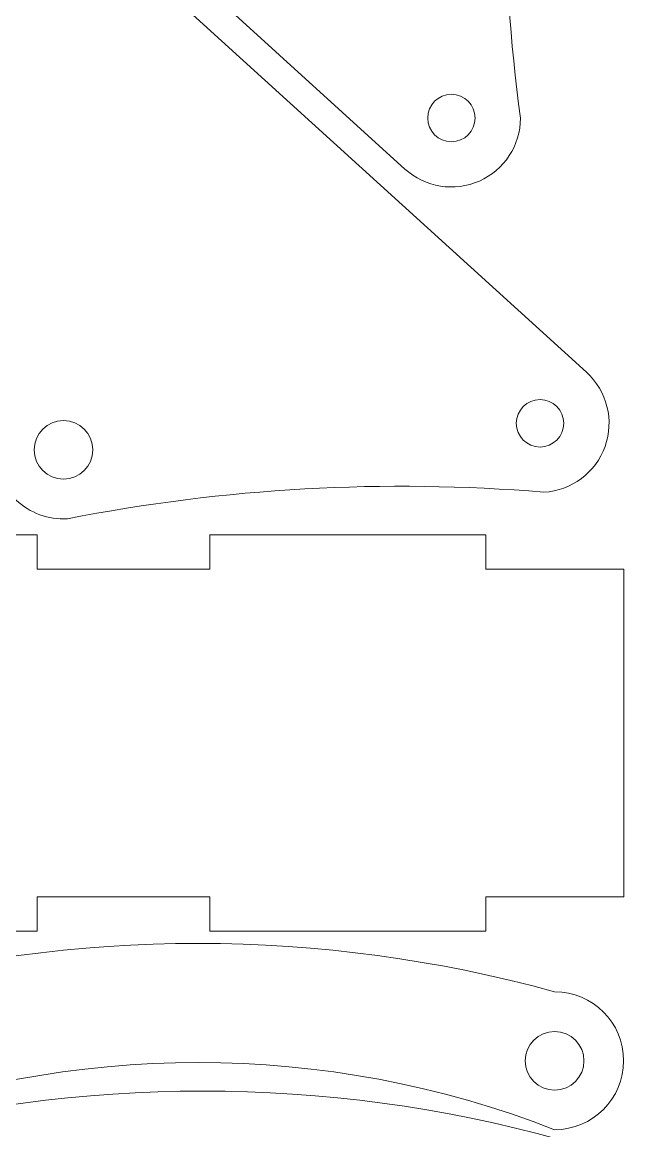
# Model space of a CAD drawing. Header units: millimetres. Extents: x 0 to 200, y 0 to 199.
# Drawn here: x 93.3 to 128.1, y 33.5 to 97.8 of the extents above; entities that cross this region are included whole.
import ezdxf

# ---------------------------------------------------------------- set-up
doc = ezdxf.new("R2010")
doc.units = ezdxf.units.MM

msp = doc.modelspace()

# ---------------------------------------------------------------- linework, layer by layer
at = {"color": 7, "linetype": 'Continuous', "lineweight": 15}
for p, q in [((87.831, 114.393), (115.448, 89.276)), ((125.967, 77.487), (98.35, 102.604)), ((94.13, 68.069), (78.13, 68.069)), ((94.13, 68.069), (94.13, 66.069)), ((104.13, 68.069), (104.13, 66.069)), ((120.13, 68.069), (104.13, 68.069)), ((120.13, 68.069), (120.13, 66.069)), ((94.13, 66.069), (104.13, 66.069)), ((120.13, 66.069), (128.13, 66.069)), ((128.13, 47.069), (128.13, 66.069)), ((94.13, 45.069), (94.13, 47.069)), ((94.13, 47.069), (104.13, 47.069)), ((104.13, 45.069), (104.13, 47.069)), ((120.13, 47.069), (128.13, 47.069)), ((120.13, 45.069), (120.13, 47.069)), ((78.13, 45.069), (94.13, 45.069)), ((104.13, 45.069), (120.13, 45.069))]:
    msp.add_line(p, q, dxfattribs=at)
for centre, radius in [((118.139, 92.236), 1.375), ((123.275, 74.528), 1.375), ((95.658, 72.984), 1.7), ((124.122, 37.555), 1.7)]:
    msp.add_circle(centre, radius, dxfattribs=at)
for centre, radius, start, end in [((221.247, 105.566), 100, 172.33967, 187.66033), ((118.139, 92.236), 4, 227.71475, 0), ((123.275, 74.528), 4, 273.19903, 47.71475), ((95.658, 72.984), 4, 180, 273.19903), ((115.217, -29.122), 100, 85.24954, 101.14851), ((103.457, -33.216), 77.574, 74.55049, 105.44951), ((124.122, 37.555), 4, 0, 90), ((103.457, -19.244), 56.699, 68.62512, 111.37488), ((124.122, 37.555), 4, 270, 0), ((103.723, -41.774), 77.574, 74.55049, 105.44951)]:
    msp.add_arc(centre, radius, start, end, dxfattribs=at)

doc.saveas('drawing.dxf')
